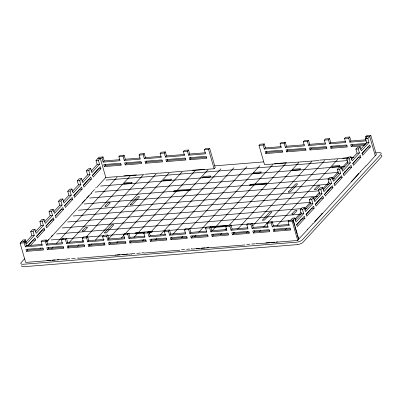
<?xml version="1.0" encoding="UTF-8"?>
<svg xmlns="http://www.w3.org/2000/svg" width="402" height="402" viewBox="0 0 402 402"><rect width="100%" height="100%" fill="white"/><g stroke="black" fill="none" stroke-linecap="round" stroke-linejoin="round"><path stroke-width="0.6" d="M192.568 170.232L204.427 169.443M52.386 235.406L51.21 236.713M88.942 195.568L86.681 198.045M35.381 231.803L41.034 225.622L43.416 225.432L42.26 221.422L44.119 219.397L45.28 223.417L52.556 215.487L51.396 211.467L53.295 209.397L54.451 213.402L62.124 205.04L60.968 201.035L62.828 199.005L63.988 203.03L71.27 195.101L70.109 191.076L72.008 189.005L73.164 193.015L80.837 184.654L79.681 180.644L81.541 178.619L82.701 182.639L89.978 174.709L88.817 170.689L90.716 168.619L91.872 172.624L99.545 164.262L98.389 160.257L100.249 158.227L105.811 177.493L96.701 187.503M43.416 225.432L36.14 233.376L34.979 229.351L32.602 229.547L30.703 231.612L31.858 235.622L25.803 242.225M85.088 199.789L82.154 202.985M304.832 210.04L310.49 203.859L312.872 203.668L311.711 199.658L313.57 197.633L314.731 201.658L322.012 193.724L320.851 189.704L322.751 187.633L323.906 191.643L331.58 183.277L330.424 179.272L332.283 177.247L333.444 181.267L340.72 173.337L339.559 169.312L341.459 167.247L342.615 171.252L350.288 162.89L349.132 158.88L350.991 156.855L352.152 160.88L359.433 152.946L358.272 148.926L360.167 146.856L361.328 150.866L369.001 142.504L367.845 138.494L370.77 135.303L376.332 154.569L366.202 165.9M312.872 203.668L305.595 211.613L304.435 207.593L302.053 207.784L300.153 209.854L301.314 213.859L295.254 220.462M66.566 259.597L66.436 259.139L25.663 262.436L20.1 243.17L23.03 239.979L25.406 239.783L26.567 243.793L34.24 235.431L33.085 231.421L34.979 229.351M41.034 225.622L39.878 221.613L41.738 219.587L44.119 219.397M44.516 221.849L50.18 215.678L49.019 211.658L50.918 209.588L53.295 209.397M53.687 211.834L59.747 205.231L58.591 201.226L60.451 199.201L62.828 199.005M63.23 201.457L68.888 195.292L67.727 191.267L69.626 189.201L72.008 189.005M72.4 191.447L78.455 184.845L77.3 180.835L79.159 178.81L81.541 178.619M81.938 181.071L87.601 174.9L86.435 170.88L88.334 168.81L90.716 168.619M91.108 171.056L97.168 164.458L96.008 160.448L98.937 157.257L103.038 156.926L104.193 160.936L103.123 162.101L101.967 158.092L103.038 156.926M23.547 241.813L25.406 239.783M24.195 242.838L25.266 241.672L26.426 245.682L25.356 246.843L24.195 242.838L20.1 243.17M27.653 245.893L34.924 237.974L35.492 239.954L30.647 245.235M27.864 245.868L33.115 240.15L35.492 239.954M36.557 236.396L42.331 230.105L44.712 229.914L44.14 227.929L36.713 236.019L37.285 237.999L44.712 229.914M45.838 226.281L51.612 219.989L53.994 219.799L53.421 217.814L45.999 225.904L46.572 227.884L53.994 219.799M55.426 215.834L61.079 209.673L63.461 209.482L62.888 207.497L55.215 215.859L55.788 217.844L63.461 209.482M64.551 205.889L70.325 199.598L72.702 199.407L72.129 197.427L64.707 205.512L65.28 207.497L72.702 199.407M73.732 195.885L79.792 189.282L82.169 189.091L81.596 187.111L73.923 195.472L74.496 197.452L82.169 189.091M83.259 185.503L89.033 179.212L91.415 179.021L90.842 177.036L83.415 185.126L83.988 187.111L91.415 179.021M92.44 175.498L98.5 168.895L100.882 168.704L100.309 166.719L92.636 175.081L93.204 177.066L100.882 168.704M26.562 251.335L43.476 249.969L42.903 247.984L25.989 249.351L26.562 251.335L27.632 250.17L43.336 248.898M104.329 166.589L121.243 165.222L120.67 163.237L103.756 164.604L104.329 166.589L105.399 165.423L121.108 164.152M24.612 258.757L20.964 262.777L20.824 263.506A4.975 1.749 -16.1 0 0 21.361 264.019A4.93 1.734 -16.1 0 0 23.286 264.27L296.606 242.19A4.975 1.749 -16.1 0 0 300.178 241.21A4.935 1.734 -16.1 0 0 302.203 240.019L380.87 154.318A4.93 1.734 -16.1 0 0 381.196 153.544A4.965 1.749 -16.1 0 0 379.82 152.659L375.744 152.855M25.356 246.843L42.27 245.481L41.11 241.471L42.18 240.306L46.366 239.969L47.526 243.989L46.456 245.155L45.295 241.135L46.366 239.969M103.123 162.101L120.037 160.735L118.881 156.725L119.952 155.559L124.133 155.222L125.293 159.242L124.228 160.408L123.067 156.388L124.133 155.222M39.974 248.964L40.803 248.059M94.515 189.528L91.083 193.146M95.782 188.146L95.932 187.538M46.672 241.939L91.254 193.357L91.4 193.854M47.426 249.647L63.787 248.33L63.214 246.346L46.853 247.667L47.426 249.647L48.496 248.486L63.647 247.26M125.198 164.9L141.559 163.584L140.986 161.599L124.625 162.921L125.198 164.9L126.263 163.74L141.414 162.514M51.752 248.421L53.019 247.039M56.401 243.356L117.128 177.176M46.456 245.155L62.501 243.858L61.34 239.838L62.405 238.672L66.506 238.341L67.662 242.351L66.591 243.517L65.436 239.507L66.506 238.341M124.228 160.408L140.268 159.112L139.107 155.092L140.177 153.926L144.273 153.594L145.434 157.604L144.363 158.77L143.202 154.76L144.273 153.594M68.958 242.768L130.107 176.126M67.797 248.004L84.711 246.637L84.139 244.657L67.224 246.024L67.797 248.004L68.868 246.838L84.576 245.572M145.569 163.257L162.483 161.89L161.911 159.911L144.996 161.277L145.569 163.257L146.64 162.091L162.343 160.825M136.394 174.689L135.615 175.001M66.591 243.517L83.505 242.15L82.35 238.14L83.42 236.974L87.606 236.637L88.767 240.657L87.696 241.823L86.536 237.803L87.606 236.637M144.363 158.77L161.277 157.403L160.117 153.393L161.187 152.227L165.373 151.891L166.534 155.916L165.463 157.076L164.302 153.056L165.373 151.891M77.702 246.325L78.973 244.944M82.355 241.26L83.199 240.341M86.154 237.115L143.087 175.081M88.666 246.32L105.028 244.999L104.455 243.014L88.093 244.336L88.666 246.32L89.736 245.155L104.882 243.929M166.433 161.574L185.824 160.006L185.257 158.021L165.86 159.589L166.433 161.574L167.503 160.408L185.644 158.941M90.681 245.28L91.947 243.898M95.329 240.21L156.061 174.031M87.696 241.823L103.736 240.532L102.575 236.507L103.646 235.341L107.741 235.009L108.902 239.019L107.831 240.185L106.676 236.175L107.741 235.009M165.463 157.076L184.538 155.539L183.377 151.514L184.448 150.348L188.543 150.021L189.699 154.026L188.628 155.192L187.473 151.187L188.543 150.021M103.661 244.23L104.927 242.848M108.731 238.703L169.036 172.986M109.037 244.672L125.952 243.305L125.379 241.326L108.465 242.692L109.037 244.672L110.108 243.506L125.811 242.24M189.839 159.684L206.749 158.318L206.181 156.333L189.267 157.7L189.839 159.684L190.905 158.519L206.613 157.247M107.831 240.185L124.746 238.818L123.585 234.808L124.655 233.642L128.841 233.306L130.002 237.331L128.931 238.497L127.771 234.472L128.841 233.306M116.831 242.969L118.017 241.677M121.288 238.115L123.821 235.351M125.087 233.969L182.016 171.935M188.628 155.192L205.543 153.825L204.387 149.82L205.457 148.655L209.643 148.318L215.201 167.579L214.135 168.745L159.83 173.131L159.901 173.378M204.387 149.82L208.573 149.479L209.643 148.318M133.836 237.527L194.995 170.89M129.901 242.989L146.263 241.667L145.69 239.682L129.328 241.004L129.901 242.989L130.972 241.823L146.122 240.597M128.931 238.497L144.976 237.2L143.815 233.175L144.886 232.009M127.444 253.868L126.464 254.18M147.911 232.843L148.981 231.683L150.137 235.688L149.067 236.853L147.911 232.843L143.815 233.175M142.589 241.084L143.856 239.703M149.353 233.718L207.97 169.84M132.007 253.426L132.152 253.702L134.987 253.491M150.443 241.331L166.805 240.009L166.232 238.024L149.871 239.346L150.443 241.331L151.514 240.165L166.659 238.939M155.569 240.039L156.835 238.657M160.217 234.969L220.944 168.79M149.067 236.853L165.508 235.527L164.353 231.517L165.423 230.351L169.518 230.019L170.679 234.044L169.614 235.21L168.453 231.185L169.518 230.019M172.77 234.386L233.924 167.745M170.9 239.677L187.262 238.356L186.689 236.371L170.327 237.693L170.9 239.677L171.971 238.512L187.121 237.286M318.937 160.534L264.561 164.674L258.999 145.408L260.069 144.243L264.255 143.906L265.41 147.911L264.34 149.077L263.184 145.072L264.255 143.906M169.614 235.21L185.654 233.914L184.493 229.894L185.563 228.728L189.749 228.386L190.905 232.396L189.834 233.562L188.679 229.552L189.749 228.386M181.523 237.944L182.789 236.562M189.975 228.733L246.903 166.694M265.722 153.554L282.636 152.187L282.063 150.207L265.149 151.569L265.722 153.554L266.792 152.388L282.495 151.122M191.216 238.034L208.13 236.672L207.558 234.688L190.643 236.054L191.216 238.034L192.287 236.868L207.99 235.602M194.432 236.964L195.945 235.316M198.724 232.286L259.878 165.649M264.34 149.077L281.254 147.715L280.099 143.705L281.169 142.539L285.264 142.207L286.425 146.233L285.355 147.398L284.194 143.373L285.264 142.207M189.834 233.562L206.749 232.195L205.593 228.185L206.663 227.019L210.759 226.693L211.919 230.713L210.849 231.879L209.688 227.859L210.759 226.693M191.779 248.677L191.146 248.933M212.125 230.778L272.852 164.599M286.646 151.866L306.038 150.298L305.465 148.313L286.073 149.881L286.646 151.866L287.716 150.7L305.857 149.232M212.14 236.346L228.502 235.024L227.929 233.044L211.568 234.366L212.14 236.346L213.211 235.18L228.356 233.959M285.355 147.398L304.43 145.856L303.269 141.831L304.339 140.67L308.525 140.328L309.681 144.338L308.61 145.504L307.455 141.494L308.525 140.328M210.849 231.879L226.894 230.582L225.733 226.562L226.798 225.396M220.452 234.798L221.723 233.416M225.1 229.733L226.371 228.351M229.326 225.125L285.832 163.554M229.914 226.22L230.984 225.06L232.14 229.065L231.075 230.23L229.914 226.22L225.733 226.562M309.992 149.976L326.906 148.614L326.334 146.629L309.419 147.996L309.992 149.976L311.063 148.81L326.766 147.544M232.451 234.708L249.366 233.341L248.793 231.356L231.879 232.723L232.451 234.708L233.522 233.542L249.23 232.271M233.235 233.964L234.813 232.245M237.657 229.145L298.812 162.503M308.61 145.504L325.525 144.137L324.369 140.127L325.434 138.961L329.534 138.635L330.695 142.655L329.625 143.821L328.464 139.801L329.534 138.635M231.075 230.23L247.984 228.864L246.828 224.859L247.898 223.693L251.999 223.361L253.159 227.381L252.089 228.547L250.928 224.527L251.999 223.361M246.411 232.703L247.677 231.321M252.747 225.793L311.786 161.453M330.916 148.288L347.278 146.966L346.705 144.986L330.343 146.308L330.916 148.288L331.987 147.122L347.132 145.901M253.376 233.014L269.737 231.693L269.164 229.713L252.803 231.034L253.376 233.014L254.446 231.848L269.596 230.627M329.625 143.821L345.665 142.524L344.504 138.504L345.574 137.338L349.76 136.997L350.916 141.007L349.846 142.172L348.69 138.162L349.76 136.997M252.089 228.547L268.129 227.251L266.968 223.231L268.039 222.065L272.224 221.728L273.38 225.733L272.31 226.899L271.154 222.894L272.224 221.728M259.32 231.723L260.833 230.075M263.611 227.05L324.766 160.408M256.948 243.416L255.772 243.738M277.008 225.537L337.74 159.358M366.363 143.398L350.655 144.665L351.227 146.65L352.298 145.484L365.589 144.408M273.692 231.376L290.606 230.009L290.033 228.029L273.119 229.391L273.692 231.376L274.762 230.21L290.465 228.939M366.101 138.514L365.604 136.801L366.674 135.635L370.77 135.303M272.31 226.899L289.224 225.532L288.068 221.527L289.138 220.361L293.234 220.03L298.797 239.296L297.726 240.461L256.968 243.813M290.621 220.241L292.48 218.216L294.862 218.025L296.018 222.03L303.691 213.668L302.535 209.658L304.435 207.593M310.49 203.859L309.334 199.854L311.193 197.824L313.57 197.633M313.972 200.085L319.63 193.915L318.469 189.895L320.369 187.824L322.751 187.633M323.143 190.076L329.198 183.473L328.042 179.463L329.901 177.438L332.283 177.247M332.68 179.699L338.343 173.528L337.183 169.508L339.077 167.438L341.459 167.247M341.851 169.684L347.911 163.081L346.755 159.076L348.614 157.046L350.991 156.855M351.388 159.308L357.051 153.142L355.891 149.117L357.79 147.047L360.167 146.856M360.564 149.298L366.619 142.695L365.463 138.685L367.322 136.66M294.862 218.025L293.003 220.05L294.565 225.467M288.068 221.527L292.164 221.195L293.234 220.03M285.139 229.773L286.721 228.055M294.962 219.075L301.183 212.291M304.781 208.372L310.274 202.387M313.655 198.704L319.449 192.387M322.726 188.819L329.017 181.96M332.293 178.387L338.434 171.694M341.303 168.574L347.851 161.433M296.51 224.989L302.565 218.386L304.947 218.196L304.374 216.211L296.701 224.572L297.274 226.557L304.947 218.196M306.007 214.633L311.781 208.342L314.163 208.151L313.59 206.166L306.168 214.256L306.741 216.241L314.163 208.151M315.294 204.517L321.067 198.226L323.444 198.035L322.871 196.05L315.449 204.141L316.022 206.125L323.444 198.035M324.474 194.513L330.534 187.91L332.911 187.719L332.338 185.734L324.665 194.096L325.238 196.081L332.911 187.719M334.002 184.131L339.775 177.84L342.157 177.644L341.584 175.664L334.162 183.754L334.73 185.734L342.157 177.644M343.182 174.121L349.243 167.523L351.624 167.327L351.052 165.348L343.378 173.709L343.951 175.694L351.624 167.327M352.71 163.74L358.483 157.448L360.865 157.257L360.292 155.272L352.871 163.363L353.443 165.348L360.865 157.257M361.895 153.735L367.951 147.132L370.332 146.941L369.76 144.956L362.086 153.323L362.659 155.303L370.332 146.941M298.565 239.316L307.746 229.391M46.702 241.607L48.572 239.577M286.546 162.614L274.471 163.795M277.521 241.793L276.325 242.074M351.564 181.443L358.8 173.383M78.44 257.893L77.39 258.144M58.556 259.501L57.451 259.752M360.765 171.388L365.77 166.066L365.574 165.76M351.438 181.523L351.112 181.669M314.565 221.587L321.957 213.789L322.153 213.372L321.761 213.336M143.534 252.672L141.755 252.943M208.678 247.416L206.648 247.702M159.227 173.056L145.097 174.242M333.836 158.991L319.731 160.117M135.454 175.021L123.886 175.88M297.309 244.617L23.989 266.697A4.93 1.734 -16.1 0 1 22.06 266.451A4.975 1.749 -16.1 0 1 21.522 265.938L21.507 265.596M226.592 226.406L212.005 227.587C209.924 228.1 211.769 226.175 212.844 226.517L230.984 225.06M165.408 234.456L150.137 235.688M97.867 158.423L101.967 158.092M118.881 156.725L123.067 156.388M139.107 155.092L143.202 154.76M160.117 153.393L164.302 153.056M183.377 151.514L187.473 151.187M258.999 145.408L263.184 145.072M280.099 143.705L284.194 143.373M303.269 141.831L307.455 141.494M324.369 140.127L328.464 139.801M344.504 138.504L348.69 138.162M365.604 136.801L369.704 136.469L375.262 155.735M96.008 160.448L98.389 160.257M365.463 138.685L367.845 138.494M104.193 160.936L119.896 159.664M125.293 159.242L140.102 158.046M145.434 157.604L161.137 156.333M166.534 155.916L184.377 154.474M189.699 154.026L205.407 152.76M265.41 147.911L281.114 146.645M286.425 146.233L304.269 144.79M309.681 144.338L325.384 143.067M330.695 142.655L345.504 141.459M350.916 141.007L366.021 139.785M349.846 142.172L366.157 140.856M97.168 164.458L99.545 164.262M366.619 142.695L369.001 142.504M351.227 146.65L364.519 145.574M86.435 170.88L88.817 170.689M355.891 149.117L358.272 148.926M87.601 174.9L89.978 174.709M357.051 153.142L359.433 152.946M214.723 165.86L263.697 161.9M348.459 157.82L342.775 158.177M350.901 157.624L353.78 157.393M105.284 177.538L144.268 174.619M348.082 157.931L334.489 159.026L334.62 159.478M350.549 157.73L353.639 157.478M77.3 180.835L79.681 180.644M346.755 159.076L349.132 158.88M106.108 180.071L347.313 160.594M78.455 184.845L80.837 184.654M347.911 163.081L350.288 162.89M100.611 186.061L344.946 166.327M67.727 191.267L70.109 191.076M337.183 169.508L339.559 169.312M95.118 192.045L338.203 172.413M344.449 171.91L345.7 171.81M68.888 195.292L71.27 195.101M338.343 173.528L340.72 173.337M89.626 198.035L329.585 178.654M332.082 178.453L334.58 178.252M58.591 201.226L60.968 201.035M328.042 179.463L330.424 179.272M59.747 205.231L62.124 205.04M329.198 183.473L331.58 183.277M84.134 204.02L329.087 184.237M49.019 211.658L51.396 211.467M318.469 189.895L320.851 189.704M78.43 210.236L319.012 190.804M327.761 190.096L329.012 189.995M50.18 215.678L52.556 215.487M319.63 193.915L322.012 193.724M73.144 215.995L317.474 196.261M39.878 221.613L42.26 221.422M309.334 199.854L311.711 199.658M67.652 221.979L310.108 202.397M62.154 227.969L301.49 208.638M304.61 208.387L307.113 208.186M30.703 231.612L33.085 231.421M300.153 209.854L302.535 209.658M31.858 235.622L34.24 235.431M301.314 213.859L303.691 213.668M56.662 233.954L300.992 214.221M21.17 242.004L25.266 241.672M51.17 239.944L63.667 238.934M66.787 238.677L83.661 237.316M87.41 237.014L103.656 235.703M107.409 235.401L124.906 233.984M127.404 233.783L144.901 232.371M147.398 232.17L165.523 230.708M169.272 230.401L185.518 229.09M189.267 228.788L206.141 227.426M210.512 227.07L228.009 225.658M231.135 225.406L248.009 224.045M251.758 223.743L268.631 222.376M271.752 222.125L289.249 220.713M300.5 219.804L302.374 219.653M144.107 233.07L136.052 233.723C133.856 234.311 135.665 232.326 136.806 232.657L151.453 231.472C153.961 231.326 149.906 233.371 149.152 232.663M41.11 241.471L45.295 241.135M61.34 239.838L65.436 239.507M82.35 238.14L86.536 237.803M102.575 236.507L106.676 236.175M123.585 234.808L127.771 234.472M164.353 231.517L168.453 231.185M184.493 229.894L188.679 229.552M205.593 228.185L209.688 227.859M246.828 224.859L250.928 224.527M266.968 223.231L271.154 222.894M26.426 245.682L42.13 244.411M47.526 243.989L62.335 242.793M67.662 242.351L83.37 241.079M88.767 240.657L104.188 239.416M108.902 239.019L124.605 237.753M130.002 237.331L144.81 236.135M170.679 234.044L185.488 232.848M190.905 232.396L206.608 231.13M211.919 230.713L226.728 229.517M232.14 229.065L247.848 227.798M253.159 227.381L267.963 226.185M273.38 225.733L289.083 224.467M312.61 223.497L312.781 223.808L308.233 228.768L307.314 229.251M46.939 260.602L50.823 260.29M52.285 260.169L55.129 259.938M69.822 258.752L66.883 258.953M71.591 258.612L75.204 258.32M116.615 254.974L120.057 254.697M122.057 254.536L125.404 254.265M136.755 253.35L140.368 253.054M181.508 249.732L184.639 249.481M186.508 249.33L189.719 249.069M199.342 248.295L196.402 248.491M201.206 248.145L205.1 247.828M246.677 244.471L249.803 244.22M251.672 244.069L254.883 243.808M265.812 242.924L269.983 242.587M270.978 242.506L274.873 242.195M227.497 225.331L228.23 225.326M115.424 255.069L115.017 255.064M360.78 171.84L360.71 171.594L313.223 223.658M352.011 144.489L352.298 145.484M331.7 146.132L331.987 147.122M310.776 147.82L311.063 148.81M287.43 149.705L287.716 150.7M294.912 226.673L296.998 233.894M297.349 235.1L298.39 238.713M292.164 221.195L297.726 240.461M266.506 151.398L266.792 152.388M274.33 228.723L274.762 230.21M254.019 230.366L254.446 231.848M244.944 244.974L191.794 249.084M233.235 232.547L233.522 233.542M208.573 149.479L214.135 168.745M212.924 234.19L213.211 235.18M190.618 157.524L190.905 158.519M192 235.879L192.287 236.868M167.217 159.413L167.503 160.408M179.754 250.185L143.745 253.094M171.684 237.522L171.971 238.512M146.353 161.101L146.64 162.091M151.227 239.175L151.514 240.165M125.982 162.745L126.263 163.74M130.685 240.833L130.972 241.823M131.755 254.381L131.61 253.878L78.536 258.235M105.113 164.433L105.399 165.423M109.676 242.019L110.108 243.506M89.45 244.16L89.736 245.155M68.581 245.848L68.868 246.838M48.21 247.491L48.496 248.486M27.346 249.18L27.632 250.17M381.096 155.212A4.965 1.749 -16.1 0 1 381.523 155.403M381.794 155.659A4.965 1.749 -16.1 0 1 381.9 155.976A4.93 1.734 -16.1 0 1 381.573 156.745L302.902 242.446A4.935 1.734 -16.1 0 1 297.324 244.612M104.48 232.919L106.078 232.939L106.776 232.517L113.444 225.261C114.55 224.13 111.655 224.628 111.299 225.366L104.48 232.919M130.228 204.854L131.831 204.874L132.529 204.452L139.198 197.201C140.333 196.04 137.399 196.573 137.052 197.302L130.228 204.854M262.501 220.155L264.104 220.175L264.797 219.753L271.466 212.497C272.601 211.321 269.672 211.879 269.325 212.603L262.501 220.155M288.249 192.091L289.852 192.111L290.551 191.689L297.219 184.438C298.349 183.257 295.425 183.814 295.073 184.538L288.249 192.091M249.642 185.272L265.255 184.186C266.405 184.513 268.144 182.558 266.008 183.121L251.255 184.322L250.31 184.553L249.642 185.272M173.614 191.407L189.211 190.327C190.272 190.674 192.186 188.724 190.051 189.257L175.242 190.458L174.282 190.689L173.634 191.382M105.103 206.105L105.048 206.171A0.739 0.261 -16.1 0 0 105.44 206.407L106.374 206.326A0.739 0.261 -16.1 0 0 107.289 205.96L110.088 202.909A0.739 0.261 -16.1 0 0 109.741 202.638L108.821 202.714A0.739 0.261 -16.1 0 0 107.897 203.06L105.103 206.105M314.62 189.181L314.565 189.247A0.739 0.261 -16.1 0 0 314.957 189.483L315.892 189.407A0.739 0.261 -16.1 0 0 316.806 189.035L319.605 185.985A0.739 0.261 -16.1 0 0 319.258 185.719L318.339 185.794A0.739 0.261 -16.1 0 0 317.414 186.141L314.62 189.181M261.184 172.172L260.762 172.629A0.739 0.261 -16.1 0 1 259.883 172.996L253.536 173.508A0.739 0.261 -16.1 0 1 253.23 173.237L253.642 172.785A0.739 0.261 -16.1 0 1 254.582 172.423L260.808 171.92A0.739 0.261 -16.1 0 1 261.184 172.172M300.45 169.001L300.028 169.458A0.739 0.261 -16.1 0 1 299.148 169.825L292.802 170.337A0.739 0.261 -16.1 0 1 292.49 170.066L292.907 169.614A0.739 0.261 -16.1 0 1 293.847 169.252L300.073 168.75A0.739 0.261 -16.1 0 1 300.45 169.001M339.775 165.82L339.353 166.282A0.734 0.256 -16.1 0 1 338.479 166.649L332.213 167.157A0.734 0.256 -16.1 0 1 331.906 166.885L332.323 166.433A0.734 0.256 -16.1 0 1 333.253 166.071L339.404 165.574A0.734 0.256 -16.1 0 1 339.775 165.82M82.43 230.808L82.365 230.889A0.739 0.261 -16.1 0 0 82.747 231.13L83.671 231.055A0.739 0.261 -16.1 0 0 84.596 230.683L87.395 227.632A0.739 0.261 -16.1 0 0 87.073 227.361L86.134 227.437A0.739 0.261 -16.1 0 0 85.219 227.778L82.43 230.808M291.947 213.889L291.882 213.964A0.739 0.261 -16.1 0 0 292.264 214.206L293.189 214.13A0.739 0.261 -16.1 0 0 294.113 213.763L296.912 210.713A0.739 0.261 -16.1 0 0 296.591 210.442L295.651 210.517A0.739 0.261 -16.1 0 0 294.736 210.859L291.947 213.889M131.951 182.614L131.534 183.071A0.734 0.256 -16.1 0 1 130.645 183.438L124.379 183.94A0.734 0.256 -16.1 0 1 124.087 183.669L124.509 183.206A0.734 0.256 -16.1 0 1 125.439 182.855L131.59 182.357A0.734 0.256 -16.1 0 1 131.951 182.614M171.363 179.433L170.95 179.885A0.739 0.261 -16.1 0 1 170.051 180.252L163.709 180.764A0.739 0.261 -16.1 0 1 163.418 180.493L163.84 180.031A0.739 0.261 -16.1 0 1 164.77 179.674L170.996 179.171A0.739 0.261 -16.1 0 1 171.363 179.433M210.628 176.262L210.211 176.714A0.739 0.261 -16.1 0 1 209.316 177.081L202.97 177.594A0.739 0.261 -16.1 0 1 202.678 177.322L203.1 176.86A0.739 0.261 -16.1 0 1 204.035 176.503L210.261 176.001A0.739 0.261 -16.1 0 1 210.628 176.262"/></g></svg>
